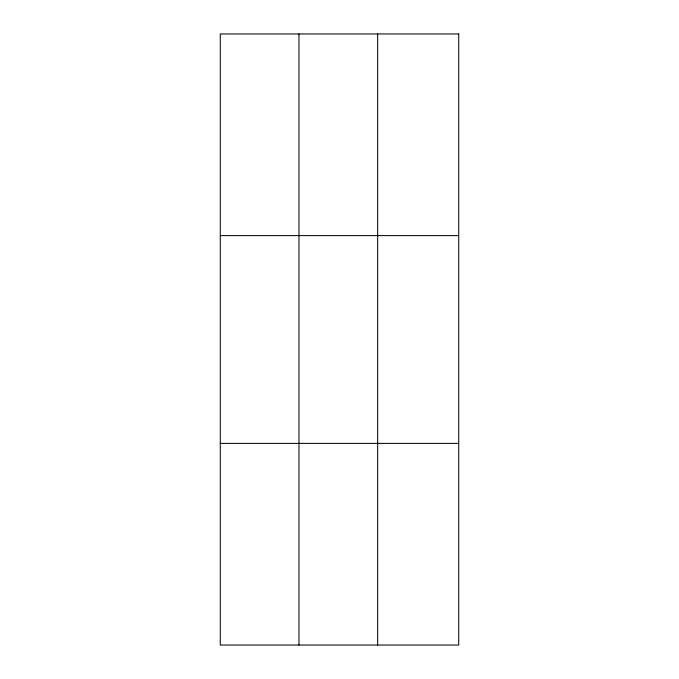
<?xml version="1.0" encoding="UTF-8"?>
<svg xmlns="http://www.w3.org/2000/svg" width="679" height="679" viewBox="0 0 679 679"><rect width="100%" height="100%" fill="white"/><g stroke="black" fill="none" stroke-linecap="round" stroke-linejoin="round"><path stroke-width="1.02" d="M298.964 33.95L298.964 645.05M377.651 33.95L377.651 645.05M220.276 235.613L458.724 235.613M220.276 443.387L458.724 443.387M458.724 33.95L458.724 645.05L220.276 645.05L220.276 33.95L458.724 33.95"/></g></svg>
